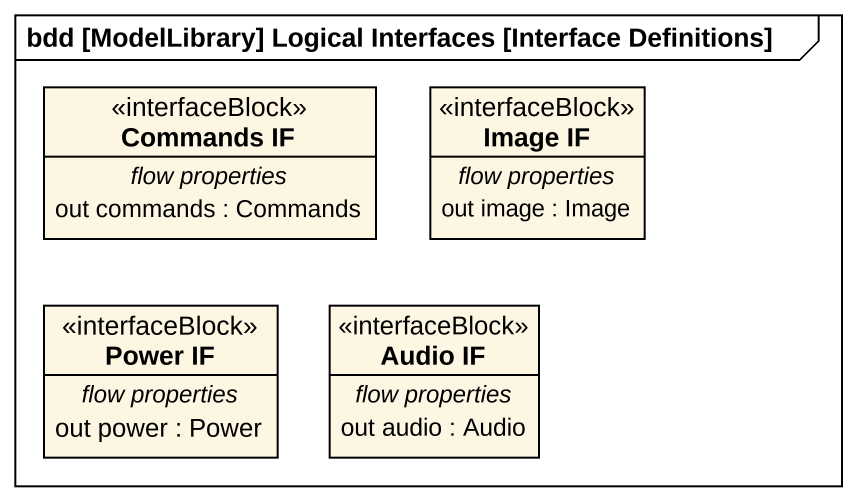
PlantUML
@startuml
mainframe bdd [ModelLibrary] Logical Interfaces [Interface Definitions]
hide circle
hide empty members
class "Commands IF" as Commands_IF <<interfaceBlock>> {
  -- flow properties --
  out commands : Commands
}
class "Image IF" as Image_IF <<interfaceBlock>> {
  -- flow properties --
  out image : Image
}
class "Power IF" as Power_IF <<interfaceBlock>> {
  -- flow properties --
  out power : Power
}
class "Audio IF" as Audio_IF <<interfaceBlock>> {
  -- flow properties --
  out audio : Audio
}
@enduml
